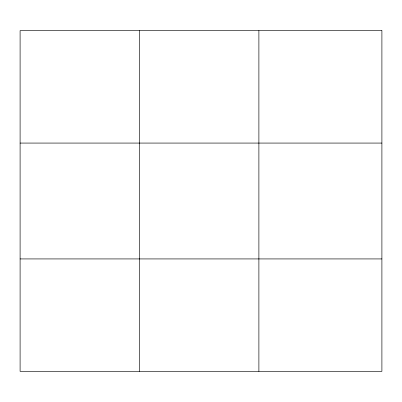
<?xml version="1.0" encoding="UTF-8"?>
<svg xmlns="http://www.w3.org/2000/svg" width="402" height="402" viewBox="0 0 402 402"><rect width="100%" height="100%" fill="white"/><g stroke="black" fill="none" stroke-linecap="round" stroke-linejoin="round"><path stroke-width="0.6" d="M139.494 371.373L139.494 30.627M258.888 371.373L258.888 30.627M20.1 143.072L381.9 143.072M20.1 258.928L381.9 258.928M381.9 30.627L381.9 371.373L20.1 371.373L20.1 30.627L381.9 30.627"/></g></svg>
